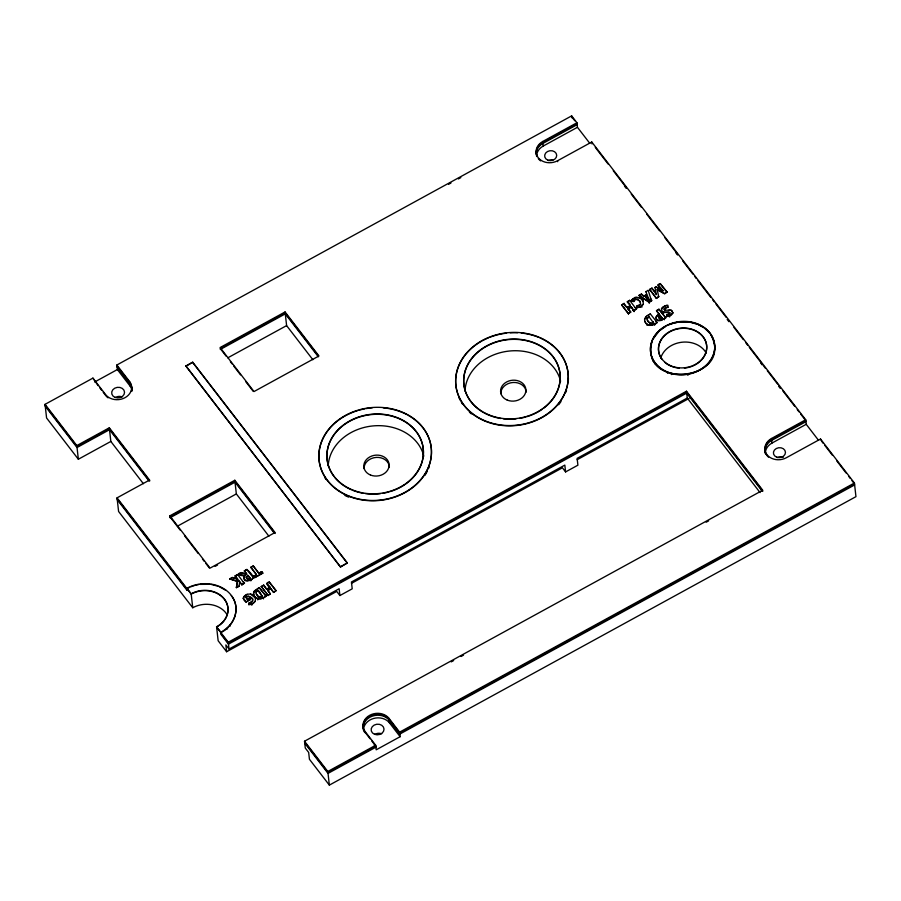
<?xml version="1.0" encoding="UTF-8"?>
<svg xmlns="http://www.w3.org/2000/svg" width="901" height="901" viewBox="0 0 901 901"><rect width="100%" height="100%" fill="white"/><g stroke="black" fill="none" stroke-linecap="round" stroke-linejoin="round"><path stroke-width="1.35" d="M655.939 317.85L656.683 315.834L659.082 313.976L656.48 310.597L658.969 309.234L665.76 317.828L661.188 320.429L658.642 320.779L656.638 319.652L655.973 317.163M253.474 593.511L254.364 590.921L259.274 587.576L266.11 596.271L261.008 598.883L257.641 598.94L254.228 596.102L253.519 592.813M644.575 319.866C644.181 318.357 645.6 323.696 644.936 321.68M665.963 305.54C671.301 304.504 659.735 306.7 661.604 309.775C661.447 313.571 667.089 311.937 669.826 312.737L668.745 311.96L664.454 312.264L662.19 311.442M666.549 316.51L666.774 314.843C670.49 314.179 670.412 313.39 666.74 314.517C665.388 318.808 673.531 315.237 672.596 312.106L672.743 313.39L672.608 312.771M262.439 596.293C262.011 598.489 260.93 591.326 257.799 590.256L256.154 592.047C254.634 594.176 263.171 601.564 256.301 594.041M652.876 322.04L648.9 316.611L647.256 318.413C646.22 320.733 650.905 325.734 653.54 322.648L652.831 321.725L653.54 322.648M661.998 318.143L659.577 318.819L658.608 316.476L660.005 315.181L662.032 318.458L662.303 317.94M252.663 600.854C245.309 604.864 252.325 603.715 252.731 600.314C255.017 597.791 242.504 592.993 247.358 599.435L249.498 598.084L247.358 599.435M640.712 304.301L639.755 301.092L637.57 299.301L634.935 299.256L633.223 301.407L631.488 300.438L635.171 297.33L639.575 297.612L642.796 300.596L643.382 303.671L640.679 306.959L636.714 307.725L640.645 306.633L643.111 304.572M236.411 587.677L237.278 582.001L238.754 580.39L237.312 582.316L236.411 587.677L239.013 586.247L239.711 581.753L241.896 584.873L244.486 583.206L243.202 581.697L244.486 583.206M246.108 573.351L244.362 570.817L246.863 569.455C253.823 575.593 256.199 579.568 247.111 581.01C243.687 581.584 242.932 575.964 245.376 575.604M243.946 577.237L243.844 577.778M249.498 598.084L250.433 599.57L245.996 602.003C237.594 596.169 252.314 590.031 254.78 597.464C256.999 599.796 253.834 605.19 248.699 604.605L248.946 602.724M636.714 307.725L636.973 305.833L640.465 304.493M664.33 308.84L667.945 307.128L664.679 308.029L664.217 309.415L665.073 310.473L664.454 309.707M220.858 632.592C234.204 626.33 241.31 607.736 231.264 595.617M669.95 313.672L670.006 312.906M644.654 319.483L646.524 316.206L650.376 313.942L657.212 322.637C653.833 325.396 647.447 327.356 645.296 322.141M243.281 598.467L244.137 596.631L247.156 594.21M663.429 306.712L661.649 309.099M666.515 316.195L670.31 315.316L672.585 313.041M656.007 317.479L659.082 313.976M246.435 577.845L246.705 576.212L247.888 575.39L250.241 578.498L247.888 575.39M246.412 577.181L247.921 575.705M243.98 577.552L244.486 576.212M631.522 300.754L631.916 299.639M653.124 338.945L659.194 330.982L665.693 326.353M245.928 597.566L248.71 596.214L252.449 599.154M259.274 587.576L253.688 592.137M646.524 316.206L644.789 318.504M257.799 590.256L256.154 592.047M647.29 318.729L648.9 316.611M248.699 604.605L252.629 603.512L255.084 601.44M633.223 301.407C634.755 297.409 639.935 300.416 640.476 302.274M660.005 315.181L658.608 316.476M640.566 298.152L636.343 297.409L632.491 298.952M656.176 318.898C657.719 321.736 663.249 319.934 665.726 317.512M638.955 305.574L640.07 304.943M243.923 578.656C245.004 581.967 251.154 580.357 253.631 577.755M248.913 578.814L247.437 579.05L246.728 578.16L248.158 578.915L250.208 578.183M630.666 311.937L628.38 313.773L630.666 311.937L628.121 308.626L631.286 306.892L634.101 311.645L632.761 309.91M656.378 298.434L658.687 296.575L656.378 298.434L649.644 289.412L651.986 288.129L656.356 294.661M270.3 593.669L268.014 595.505L270.3 593.669L267.755 590.358L270.908 588.623L273.622 592.419L276.168 590.774L269.354 582.057C261.65 582.801 276.314 593.004 266.887 583.409M633.955 310.372L636.5 308.728L635.261 307.523L636.534 309.043L633.989 310.687L631.286 306.892M273.589 592.103L276.123 590.459M667.044 291.992L664.668 293.872L657.189 289.649L664.634 293.557L667.044 291.992L660.275 283.59C652.831 284.862 671.527 298.85 657.989 284.84M649.272 303.333L649.125 302.049L651.671 300.405L650.995 299.076L651.705 300.731L649.17 302.376L639.079 295.539L641.467 293.895C642.83 299.087 650.668 291.901 644.159 295.877M241.862 584.546L244.453 582.879M645.882 323.279C648.168 326.218 654.058 325.115 657.167 322.321L655.951 321.454M253.598 594.559C254.521 599.345 262.394 599.92 266.065 595.955M78.353 459.24L76.822 445.59L109.303 427.795L110.834 441.445L78.353 459.24L46.582 417.985L45.05 404.346L92.927 378.116L105.631 394.615A14.112 11.612 -6.4 0 0 125.014 397.69A14.112 11.612 -6.4 0 0 129.564 381.506L116.86 365.006L571.651 115.88L576.944 122.75L577.451 127.3L589.817 143.349M448.507 184.345L450.973 182.993M458.372 178.95L460.828 177.598M94.628 382.013L117.367 369.556L116.86 365.006M818.57 440.352L806.215 424.303L805.708 419.765L591.777 142.009L557.573 160.738A14.112 11.612 -6.4 0 1 538.201 157.664A14.112 11.612 -6.4 0 1 542.751 141.48L576.944 122.75M577.057 123.707L542.864 142.437A14.112 11.612 -6.4 0 0 536.793 155.907M577.158 124.665L542.965 143.394A14.112 11.612 -6.4 0 0 536.602 155.896M536.602 156.526A14.112 11.612 -6.4 0 1 543.258 146.03L577.451 127.3M185.876 365.964L192.713 362.213L347.335 562.967L340.533 567.033L185.876 365.964L340.533 567.033M185.91 366.279L192.713 362.213M285.076 311.96L220.103 347.549L254.003 391.552L318.965 355.963L285.076 311.96L286.608 325.61L312.872 359.713M220.317 349.464L285.29 313.875L318.335 356.773M227.773 357.843L286.608 325.61M227.435 615.259A24.181 19.901 -6.4 0 0 192.735 607.747L118.594 511.486L117.062 497.848L149.555 480.053L109.303 427.795M169.839 515.856L234.812 480.267L275.053 532.525L210.079 568.114L169.839 515.856L170.052 517.771L235.026 482.181L274.411 533.324M177.497 526.15L236.344 493.917L234.812 480.267M628.38 313.773L621.679 305.067L624.1 303.4C625.531 310.755 634.698 306.239 627.254 301.677L629.72 300.326L635.295 307.849M645.904 291.8L648.179 290.212L651.04 299.391M621.679 305.067L624.1 303.4M630.317 305.912L627.299 301.993L629.72 300.326M639.079 295.539L641.501 294.21L644.192 296.192M649.677 289.728L651.986 288.129M658.023 285.155L660.275 283.59M661.83 290.246L656.277 287.115L654.948 287.509L656.243 286.8L662.967 290.708M645.544 296.891C657.032 305.338 640.926 296.801 647.481 295.832L648.427 298.434M627.119 307.331L630.283 305.597M645.578 297.217L647.481 295.832M631.319 307.218L628.155 308.942L630.7 312.253M659.115 314.291L656.514 310.913L658.969 309.234M215.091 566.38L217.546 565.04M238.799 580.706L236.569 581.224L229.642 578.881L232.334 577.406L237.537 578.938L237.684 580.21M229.676 579.208L232.368 577.732L237.571 579.253L235.161 575.852L237.65 574.489L243.236 582.012M238.551 574.005C254.927 577.338 231.084 575.514 241.153 572.574L246.93 574.14L244.362 570.817M261.718 571.617L262.754 573.239L254.713 577.642L253.71 576.347L256.47 574.838L250.85 567.27L253.339 565.896L258.959 573.475L261.718 571.617L258.925 573.149M235.206 576.178L237.65 574.489M238.585 574.32L241.186 572.89L246.514 574.219M244.396 571.133L246.863 569.455M250.883 567.585L253.339 565.896M253.71 576.347L256.436 574.511L250.85 567.27M236.377 587.351L239.013 586.247M254.713 577.642L262.72 572.923M268.014 595.505L261.279 586.483L263.723 585.132L266.786 589.378L268.892 588.218M261.313 586.799L263.723 585.132M266.921 583.724L269.354 582.057M266.752 589.063L269.906 587.328M245.996 602.003L250.399 599.244M270.334 593.984L267.788 590.673L270.908 588.623M340.499 566.718L347.335 562.967M686.483 391.225L687.249 398.039L577.136 458.361L577.901 465.186L565.591 471.921L564.826 465.107L351.446 581.99L352.212 588.815L339.902 595.55L339.136 588.736L229.034 649.047L228.268 642.222L686.483 391.225L762.73 490.223L304.515 741.23L305.281 748.044L308.671 752.448L309.437 759.273L329.349 785.12L855.95 496.654L854.418 483.015L820.529 439.012L786.336 457.742A14.112 11.612 -6.4 0 1 766.954 454.667A14.112 11.612 -6.4 0 1 771.504 438.494L805.708 419.765M762.088 491.022L686.697 393.129L228.482 644.136L221.072 634.507L220.813 632.277A32.245 26.546 -6.4 0 0 231.23 595.291A32.245 26.546 -6.4 0 0 186.924 588.274L191.17 593.782A24.181 19.901 -6.4 0 1 224.394 599.041A24.181 19.901 -6.4 0 1 216.578 626.781L218.143 640.746L226.624 651.738L336.726 591.428L339.902 595.55M351.503 583.33L562.415 467.799L565.591 471.921M577.181 459.713L689.074 398.422M805.922 421.668L771.718 440.398A14.112 11.612 -6.4 0 0 765.659 453.867M765.354 453.53A14.112 11.612 -6.4 0 1 772.022 443.044L806.215 424.303M451.21 661.886L453.665 660.534M461.064 656.491L463.519 655.14M706.181 522.22L708.637 520.868M329.349 785.12L327.818 771.481L375.694 745.251L365.096 731.499A14.112 11.612 -6.4 0 1 369.658 715.315A14.112 11.612 -6.4 0 1 389.041 718.39L399.627 732.141L400.134 736.691L376.201 749.801L375.694 745.251M399.627 732.141L854.418 483.015M854.632 484.918L399.841 734.045L389.255 720.304A14.112 11.612 -6.4 0 0 370.401 716.959A14.112 11.612 -6.4 0 0 364.714 732.547M186.969 588.601L189.447 587.418M658.563 317.512L659.543 318.492L661.717 318.301M669.409 324.585L673.351 323.222M190.674 586.833L194.616 585.47M244.205 575.638L245.342 575.288M647.402 320.407L649.801 322.941L652.628 323.076M258.7 596.575L261.527 596.71M229.642 578.881L236.535 580.908L238.754 580.39M674.714 322.918L677.451 322.299A32.245 26.546 -6.4 0 0 666.886 325.633M689.997 322.209L697.858 324.383L704.672 328.189A32.245 26.546 -6.4 0 1 708.749 362.855A32.245 26.546 -6.4 0 1 667.404 372.248A32.245 26.546 -6.4 0 1 652.527 339.936C636.343 391.192 735.892 381.36 710.652 334.372M195.99 585.154L198.727 584.535M665.039 310.158L671.279 310.271L672.63 312.433M678.847 322.13L688.612 322.062M200.123 584.377L209.888 584.298M259.308 596.845L260.716 596.935M211.273 584.445L217.851 586.179M254.78 597.464L250.512 594.119M631.488 300.438L633.189 301.08M219.123 586.619L225.948 590.425M672.123 310.913L671.279 310.271M639.034 295.224L649.125 302.049M640.307 297.251L643.663 299.526M704.672 328.189L709.988 333.37M659.003 309.55L665.76 317.828M246.897 569.77L253.677 578.07M259.308 587.891L266.11 596.271M660.309 283.905L667.078 292.307M660.05 315.496L662.336 318.256M571.763 116.837L574.782 120.757M595.302 147.404L608.141 164.072M613.277 170.739L626.105 187.397M631.241 194.064L641.512 207.399M646.648 214.066L659.487 230.735M664.611 237.391L677.451 254.059M682.586 260.727L692.858 274.062M694.57 276.28L696.282 278.499M697.993 280.729L710.821 297.386M712.533 299.616L714.245 301.835M715.957 304.054L726.229 317.389M733.932 327.39L743.348 339.609M745.904 342.943L747.616 345.162M749.328 347.392L762.167 364.049M763.879 366.279L765.591 368.498M767.303 370.716L777.574 384.051M782.71 390.719L794.682 406.272M797.25 409.606L798.962 411.825M800.674 414.055L805.809 420.711L771.616 439.451A14.112 11.612 -6.4 0 0 768.53 457.201M821.487 441.062L823.176 443.269M824.877 445.466L832.501 455.365M836.736 460.861L846.05 472.969M848.596 476.269L850.285 478.465M851.986 480.672L854.531 483.972L399.74 733.099L389.142 719.347A14.112 11.612 -6.4 0 0 369.759 716.272A14.112 11.612 -6.4 0 0 365.209 732.457L370.097 738.797M624.506 186.135L626.218 188.354M675.851 252.798L677.563 255.017M727.186 319.461L728.898 321.68M760.568 362.788L762.28 365.006M778.532 386.112L780.243 388.342M652.02 288.444L654.408 291.271M649.644 289.412L656.345 298.107M624.134 303.727L627.152 307.646M621.645 304.752L628.346 313.458M762.843 491.18L686.585 392.172L228.37 643.179L220.959 633.549M687.249 398.039L760.072 492.599M318.233 355.816L285.189 312.917L220.216 348.507L226.151 356.21M230.386 361.706L232.075 363.903M233.776 366.11L240.544 374.906M245.635 381.506L253.26 391.406M192.758 362.54L347.369 563.294M275.165 533.482L234.913 481.224L169.951 516.814L180.223 530.16M236.344 493.917L268.881 536.163M116.961 365.964L129.676 382.463A14.112 11.612 -6.4 0 1 131.411 391.192M117.074 366.921L129.778 383.421A14.112 11.612 -6.4 0 1 131.749 391.135M117.367 369.556L130.082 386.056A14.112 11.612 -6.4 0 1 132.087 390.741M389.041 718.39L389.547 722.94L400.134 736.691M261.752 571.944L262.754 573.239M269.388 582.373L274.895 589.254M253.372 566.222L258.959 573.475M270.942 588.95L273.622 592.419M263.768 585.459L266.786 589.378M253.677 576.032L254.679 577.327M261.279 586.483L267.98 595.189M257.832 590.572L262.473 596.608M98.119 385.673L92.927 378.116M99.808 387.869L101.498 390.077M103.198 392.273L105.744 395.573A14.112 11.612 -6.4 0 0 108.064 397.837M371.73 740.915L375.796 746.208L327.93 772.427L304.628 742.176M374.275 745.048L375.908 747.166L328.032 773.385L304.729 743.134M235.161 575.852L237.537 578.938M241.896 584.873L239.711 581.753M249.532 598.399L250.433 599.57M245.894 597.25L247.325 599.109M243.236 598.151L245.962 601.677M148.913 480.852L109.517 429.709L77.035 447.504L45.264 406.25M184.502 535.712L198.197 553.507M202.488 559.059L204.2 561.289M205.912 563.508L209.336 567.957M110.834 441.445L143.372 483.691M216.578 626.781L220.813 632.277M45.05 404.346L76.822 445.59M117.062 497.848L191.203 594.097A24.181 19.901 -6.4 0 1 220.441 595.471A24.181 19.901 -6.4 0 1 225.171 619.269M228.268 642.222L216.623 627.096A24.181 19.901 -6.4 0 0 218.357 626.06M304.515 741.23L327.818 771.481M45.163 405.292L76.934 446.547L109.415 428.752L149.656 481.01L149.555 480.053M117.175 498.805L187.07 589.547M117.276 499.751L187.183 590.504L186.924 588.274M229.034 649.047L225.858 644.925L226.624 651.738M643.19 301.508L642.222 299.718M649.689 300.754L648.393 298.118L648.54 299.391M246.401 577.53L246.761 578.487M652.425 359.161L653.405 361.301L653.304 360.344M657.156 289.334L658.721 296.891M645.859 291.485L646.974 294.672M656.322 294.345L654.948 287.509M820.529 439.012L820.642 439.97M771.504 438.494L772.022 443.044M687.823 374.422L687.925 375.368M670.186 310.023L668.947 310.034M669.454 315.71L669.601 316.983M665.062 305.822L664.161 306.25M664.285 308.525L664.487 310.034M671.245 373.633L671.358 374.591M663.587 312.095L663.733 313.368M664.319 318.481L664.454 319.754M667.416 372.338L667.528 373.284M654.453 323.943L654.599 325.216M650.376 313.942L647.875 315.305M655.286 363.34L655.387 364.297M647.256 318.413L647.391 319.686M646.715 323.898L646.862 325.171M641.749 305.912L641.884 307.185M637.638 305.811L636.973 305.833M634.484 299.549L634.631 300.821M633.651 300.416L633.797 301.689M628.121 308.626L628.267 309.899M591.777 142.009L591.991 143.912M571.651 115.88L571.865 117.783M557.573 160.738L557.685 161.696M542.751 141.48L543.258 146.03M365.096 731.499L365.209 732.457M263.351 597.588L263.497 598.861M257.607 598.624L257.742 599.897M250.692 579.602L250.827 580.875M251.683 603.94L251.818 605.213M246.367 576.854L246.514 578.138M235.229 615.552L235.341 616.509M230.037 625.193L230.138 626.139M227.356 627.974L227.469 628.921M191.17 593.782L192.735 607.747M129.564 381.506L130.082 386.056M667.934 305.304L667.99 307.455M540.634 160.885A14.112 11.612 -6.4 0 1 538.302 158.621M539.89 337.864A56.425 46.447 -6.4 0 1 555.849 406.869A56.425 46.447 -6.4 0 1 470.187 411.982A56.425 46.447 -6.4 0 1 481.28 341.366M482.317 340.781A56.425 46.447 -6.4 0 1 488.815 337.684M489.941 337.244A56.425 46.447 -6.4 0 1 506.542 333.156M510.225 332.829A56.425 46.447 -6.4 0 1 517.579 332.773M521.24 333.043A56.425 46.447 -6.4 0 1 538.595 337.323M408.074 415.248A56.425 46.447 -6.4 0 1 413.007 487.328A56.425 46.447 -6.4 0 1 326.477 479.298A56.425 46.447 -6.4 0 1 357.765 410.574M358.936 410.237A56.425 46.447 -6.4 0 1 364.905 408.817M366.11 408.603A56.425 46.447 -6.4 0 1 372.214 407.838M383.24 407.86A56.425 46.447 -6.4 0 1 406.858 414.595M568.385 377.992A56.425 46.447 -6.4 0 1 568.328 380.436M566.538 390.11A56.425 46.447 -6.4 0 1 565.715 392.487M560.974 401.553A56.425 46.447 -6.4 0 1 558.631 404.74M471.414 413.897A56.425 46.447 -6.4 0 1 469.432 412.162M462.72 404.414A56.425 46.447 -6.4 0 1 461.368 402.296M460.152 400.112A56.425 46.447 -6.4 0 1 459.082 397.882M429.36 466.222A56.425 46.447 -6.4 0 1 428.471 468.576M427.423 470.896A56.425 46.447 -6.4 0 1 424.912 475.39M348.664 497.127A56.425 46.447 -6.4 0 1 344.846 495.404M325.937 479.332A56.425 46.447 -6.4 0 1 324.585 477.215M334.158 476.685A48.361 39.813 -6.4 0 1 348 422.22A48.361 39.813 -6.4 0 1 413.852 428.944A48.361 39.813 -6.4 0 1 405.743 483.995M404.752 484.682A48.361 39.813 -6.4 0 1 390.324 491.541M389.119 491.901A48.361 39.813 -6.4 0 1 382.97 493.298M380.47 493.669A48.361 39.813 -6.4 0 1 365.378 493.613M362.923 493.23A48.361 39.813 -6.4 0 1 352.359 490.178M351.255 489.705A48.361 39.813 -6.4 0 1 335.003 477.755M224.653 620.046A24.181 19.901 -6.4 0 1 219.191 625.485M653.056 338.844A32.245 26.546 -6.4 0 1 665.681 326.263M678.825 321.995A32.245 26.546 -6.4 0 1 703.625 327.356M662.111 359.51A24.181 19.901 -6.4 0 1 667.9 332.998A24.181 19.901 -6.4 0 1 700.145 333.922A24.181 19.901 -6.4 0 1 700.922 360.625M700.212 361.29A24.181 19.901 -6.4 0 1 692.554 366.088M691.585 366.47A24.181 19.901 -6.4 0 1 689.592 367.112M688.578 367.383A24.181 19.901 -6.4 0 1 684.422 368.092M679.174 368.126A24.181 19.901 -6.4 0 1 672.146 366.606M671.211 366.245A24.181 19.901 -6.4 0 1 664.623 362.202M482.767 412.095A48.361 39.813 -6.4 0 1 475.66 354.296A48.361 39.813 -6.4 0 1 546.231 349.96A48.361 39.813 -6.4 0 1 543.494 408.356M542.526 409.065A48.361 39.813 -6.4 0 1 531.815 414.933M530.655 415.395A48.361 39.813 -6.4 0 1 527.096 416.622M525.902 416.972A48.361 39.813 -6.4 0 1 519.742 418.368M515.98 418.886A48.361 39.813 -6.4 0 1 503.4 418.841M500.922 418.514A48.361 39.813 -6.4 0 1 489.142 415.248M488.038 414.787A48.361 39.813 -6.4 0 1 483.781 412.681M660.67 358.283A24.181 19.901 -6.4 0 1 681.843 342.234A24.181 19.901 -6.4 0 1 706.17 353.012M777.27 457.64A6.048 4.978 -6.4 0 1 783.307 457.269M548.518 160.626A6.048 4.978 -6.4 0 1 553.079 159.849M328.223 465.93A48.361 39.813 -6.4 0 1 372.609 425.959A48.361 39.813 -6.4 0 1 423.819 456.165M465.006 391.011A48.361 39.813 -6.4 0 1 509.38 351.03A48.361 39.813 -6.4 0 1 560.602 381.247M500.832 393.703A12.693 10.452 -6.4 0 1 513.108 382.475A12.693 10.452 -6.4 0 1 526.161 392.149M364.049 468.633A12.693 10.452 -6.4 0 1 376.325 457.404A12.693 10.452 -6.4 0 1 389.378 467.078M375.21 734.191A6.453 5.305 -6.4 0 1 381.641 733.797M115.745 397.307A6.453 5.305 -6.4 0 1 122.176 396.913M363.508 730.362A14.112 11.612 -6.4 0 1 373.521 718.502A14.112 11.612 -6.4 0 1 389.547 722.94M348.518 495.854A56.425 46.447 -6.4 0 0 431.433 450.432A56.425 46.447 -6.4 0 0 345.5 415.384A56.425 46.447 -6.4 0 0 348.518 495.854M352.325 489.851A48.361 39.813 -6.4 0 0 423.402 450.928A48.361 39.813 -6.4 0 0 349.734 420.891A48.361 39.813 -6.4 0 0 352.325 489.851M667.371 371.922A32.245 26.546 -6.4 0 0 714.752 345.973A32.245 26.546 -6.4 0 0 665.648 325.948A32.245 26.546 -6.4 0 0 667.371 371.922M671.177 365.93A24.181 19.901 -6.4 0 0 706.711 346.468A24.181 19.901 -6.4 0 0 669.882 331.444A24.181 19.901 -6.4 0 0 671.177 365.93M485.301 420.925A56.425 46.447 -6.4 0 0 568.216 375.503A56.425 46.447 -6.4 0 0 482.283 340.465A56.425 46.447 -6.4 0 0 485.301 420.925M489.108 414.933A48.361 39.813 -6.4 0 0 560.174 375.999A48.361 39.813 -6.4 0 0 486.517 345.961A48.361 39.813 -6.4 0 0 489.108 414.933M507.252 400.1A12.693 10.452 -6.4 0 0 525.902 389.874A12.693 10.452 -6.4 0 0 506.576 381.99A12.693 10.452 -6.4 0 0 507.252 400.1M370.469 475.018A12.693 10.452 -6.4 0 0 389.131 464.803A12.693 10.452 -6.4 0 0 369.793 456.92A12.693 10.452 -6.4 0 0 370.469 475.018M776.583 457.156A6.048 4.978 -6.4 0 0 785.458 452.291A6.048 4.978 -6.4 0 0 776.257 448.54A6.048 4.978 -6.4 0 0 776.583 457.156M547.819 160.153A6.048 4.978 -6.4 0 0 556.705 155.287A6.048 4.978 -6.4 0 0 547.493 151.537A6.048 4.978 -6.4 0 0 547.819 160.153M115.069 397.409A6.453 5.305 -6.4 0 0 124.541 392.217A6.453 5.305 -6.4 0 0 114.72 388.207A6.453 5.305 -6.4 0 0 115.069 397.409M374.534 734.292A6.453 5.305 -6.4 0 0 384.017 729.1A6.453 5.305 -6.4 0 0 374.185 725.091A6.453 5.305 -6.4 0 0 374.534 734.292"/></g></svg>
